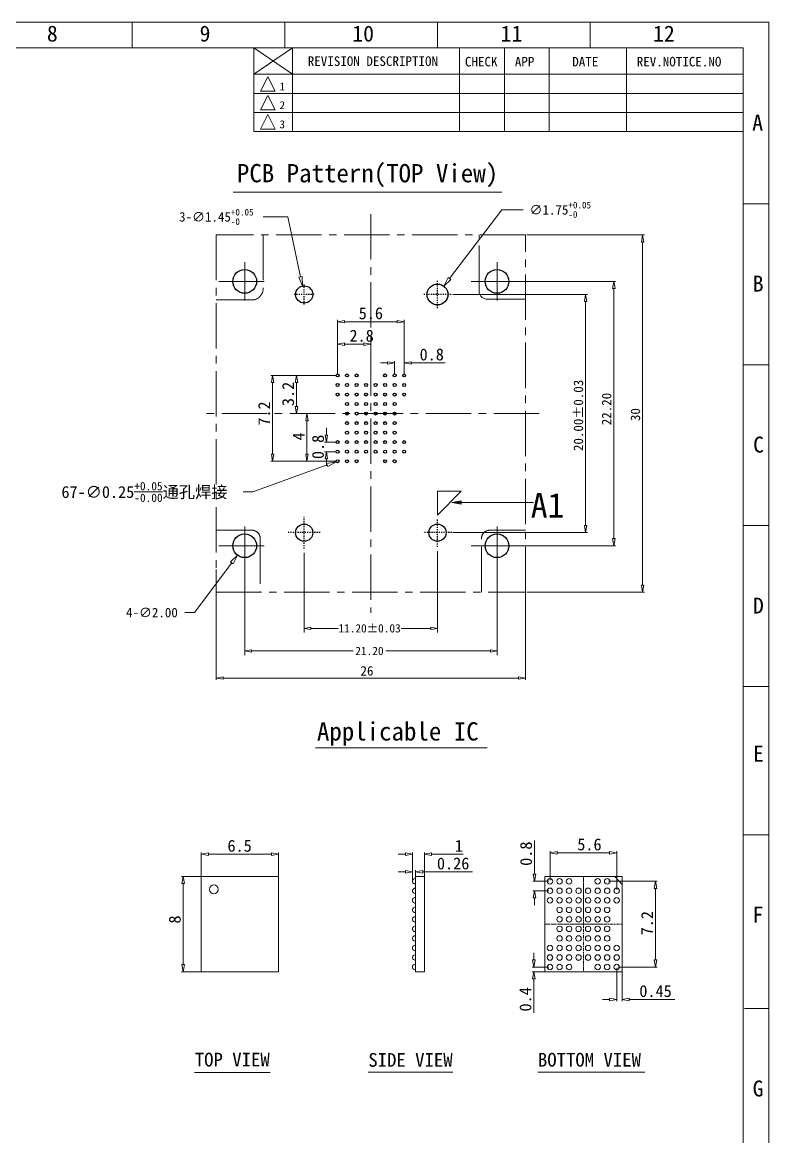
# Model space of a CAD drawing. Header units: millimetres. Extents: x -2108 to -1819, y 1464 to 1622.
# Drawn here: x -2012.1 to -1949.4, y 1528.5 to 1622.1 of the extents above; entities that cross this region are included whole.
import ezdxf

# ---------------------------------------------------------------- set-up
doc = ezdxf.new("R2010")
doc.units = ezdxf.units.MM
doc.linetypes.add('CENTER', pattern=[0.6, 0.375, -0.075, 0.075, -0.075])
doc.linetypes.add('CENTER2', pattern=[28.575, 19.05, -3.175, 3.175, -3.175])
doc.layers.add('BASE-48', color=5, linetype='Continuous')
doc.layers.add('标注', color=7, linetype='Continuous')
doc.layers.add('CENTER', color=1, linetype='CENTER2', lineweight=13)
doc.styles.add('GB', font='', dxfattribs={"height": 4})
doc.styles.add('宋体', font='SimSun.ttf')
doc.styles.get('GB').set_extended_font_data('FangSong_GB2312')
doc.dimstyles.new('STANDARDeq', dxfattribs={"dimtxt": 1, "dimasz": 0.6, "dimexe": 0.15, "dimexo": 0.1, "dimgap": 0.2, "dimtad": 1, "dimdec": 3, "dimdsep": 46, "dimtxsty": 'Standard', "dimblk": 'CLOSEDBLANK', "dimcen": 0, "dimclrd": 190, "dimclre": 190, "dimadec": 0, "dimazin": 0, "dimtp": 0.01, "dimtm": 0.01, "dimtfac": 1, "dimtdec": 3, "dimtofl": 0, "dimtmove": 0, "dimatfit": 3, "dimldrblk": 'CLOSEDBLANK', "dimfxl": 1, "dimtolj": 1, "dimlwd": 5, "dimlwe": 5, "dimarcsym": 0})
doc.dimstyles.new('副本示意', dxfattribs={"dimscale": 0.7, "dimtxt": 0.8, "dimasz": 1, "dimexe": 0.5, "dimexo": 0.5, "dimgap": 0.5, "dimtad": 0, "dimdsep": 46, "dimtxsty": 'Standard', "dimblk": 'CLOSEDBLANK', "dimcen": 0, "dimclrd": 190, "dimclre": 190, "dimclrt": 256, "dimazin": 2, "dimtp": 0.05, "dimtm": 0.05, "dimtfac": 1, "dimtofl": 0, "dimtmove": 0, "dimatfit": 3, "dimldrblk": 'CLOSEDBLANK', "dimfxl": 1, "dimtolj": 1, "dimtzin": 0, "dimlwd": 5, "dimlwe": 5, "dimarcsym": 0})
doc.dimstyles.new('水平', dxfattribs={"dimtxt": 1, "dimasz": 0.8, "dimexe": 0.5, "dimexo": 0.5, "dimgap": 0.5, "dimtad": 0, "dimtoh": 1, "dimrnd": 0.0005, "dimzin": 9, "dimdsep": 46, "dimtxsty": 'Standard', "dimblk": 'CLOSEDBLANK', "dimcen": 0, "dimclrd": 192, "dimclre": 192, "dimclrt": 7, "dimazin": 2, "dimtfac": 1, "dimtofl": 0, "dimtmove": 0, "dimatfit": 3, "dimldrblk": 'CLOSEDBLANK', "dimfxl": 1, "dimtolj": 1, "dimlwd": 5, "dimlwe": 5, "dimarcsym": 0})

# ---------------------------------------------------------------- blocks, each defined once
blk = doc.blocks.new('_ClosedBlank')
at = {"color": 0, "linetype": 'ByBlock', "lineweight": -2}
for p, q in [((-1, 0.17), (0, 0)), ((-1, 0.17), (-1, -0.17)), ((0, 0), (-1, -0.17))]:
    blk.add_line(p, q, dxfattribs=at)
blk = doc.blocks.new('*D35')
at = {"color": 190, "lineweight": 5, "transparency": 16777216}
for p, q in [((-2753.602, 904.778), (-2742.309, 904.778)), ((-2742.459, 885.378), (-2742.459, 904.178)), ((-2753.602, 884.778), (-2742.309, 884.778))]:
    blk.add_line(p, q, dxfattribs=at)
at = {"layer": 'Defpoints', "color": 0, "transparency": 16777216}
for p in [(-2753.702, 904.778), (-2742.459, 904.778), (-2753.702, 884.778)]:
    blk.add_point(p, dxfattribs=at)
at = {"color": 190, "lineweight": 5, "transparency": 16777216, "xscale": 0.6, "yscale": 0.6, "zscale": 0.6}
for p, rotation in [((-2742.459, 904.778), 90), ((-2742.459, 884.778), 270)]:
    blk.add_blockref('_ClosedBlank', p, dxfattribs=dict(at, rotation=rotation))
at = {"color": 0, "transparency": 16777216, "insert": (-2743.059, 894.624), "char_height": 0.8, "attachment_point": 5, "rotation": 90}
blk.add_mtext('\\A1;20.00%%P0.03', dxfattribs=at)
blk = doc.blocks.new('*D34')
at = {"color": 192, "lineweight": 5, "transparency": 16777216}
for p, q in [((-2749.496, 911.892), (-2753.889, 906.112)), ((-2747.711, 911.892), (-2749.496, 911.892))]:
    blk.add_line(p, q, dxfattribs=at)
at = {"layer": 'Defpoints', "color": 0, "transparency": 16777216}
for p in [(-2754.373, 905.475), (-2755.432, 904.081)]:
    blk.add_point(p, dxfattribs=at)
at = {"color": 192, "lineweight": 5, "transparency": 16777216, "xscale": 0.8, "yscale": 0.8, "zscale": 0.8, "rotation": 232.7646796855223}
blk.add_blockref('_ClosedBlank', (-2754.373, 905.475), dxfattribs=at)
at = {"color": 7, "transparency": 16777216, "insert": (-2744.584, 911.892), "char_height": 0.8, "attachment_point": 5}
blk.add_mtext('\\A1;\\A1;∅1.75{\\H0.7x;\\S+0.05^ -0;}', dxfattribs=at)
blk = doc.blocks.new('*D33')
at = {"color": 190, "lineweight": 5, "transparency": 16777216}
for p, q in [((-2766.102, 883.088), (-2766.102, 876.391)), ((-2754.902, 883.228), (-2754.902, 876.391)), ((-2765.542, 876.741), (-2763.257, 876.741)), ((-2755.462, 876.741), (-2757.96, 876.741))]:
    blk.add_line(p, q, dxfattribs=at)
at = {"layer": 'Defpoints', "color": 0, "transparency": 16777216}
for p in [(-2766.102, 883.438), (-2754.902, 883.578), (-2754.902, 876.741)]:
    blk.add_point(p, dxfattribs=at)
at = {"color": 190, "lineweight": 5, "transparency": 16777216, "xscale": 0.56, "yscale": 0.56, "zscale": 0.56, "rotation": 180}
blk.add_blockref('_ClosedBlank', (-2766.102, 876.741), dxfattribs=at)
at = {"color": 190, "lineweight": 5, "transparency": 16777216, "xscale": 0.56, "yscale": 0.56, "zscale": 0.56}
blk.add_blockref('_ClosedBlank', (-2754.902, 876.741), dxfattribs=at)
at = {"transparency": 16777216, "insert": (-2760.609, 876.741), "char_height": 0.7, "attachment_point": 5}
blk.add_mtext('\\A1;11.20%%p0.03', dxfattribs=at)
blk = doc.blocks.new('*D32')
at = {"color": 192, "lineweight": 5, "transparency": 16777216}
for p, q in [((-2769.558, 911.299), (-2767.473, 911.299)), ((-2767.473, 911.299), (-2766.416, 906.27))]:
    blk.add_line(p, q, dxfattribs=at)
at = {"layer": 'Defpoints', "color": 0, "transparency": 16777216}
for p in [(-2766.252, 905.487), (-2765.953, 904.068)]:
    blk.add_point(p, dxfattribs=at)
at = {"color": 192, "lineweight": 5, "transparency": 16777216, "xscale": 0.8, "yscale": 0.8, "zscale": 0.8, "rotation": 281.8716849211381}
blk.add_blockref('_ClosedBlank', (-2766.252, 905.487), dxfattribs=at)
at = {"color": 7, "transparency": 16777216, "insert": (-2773.485, 911.299), "char_height": 0.8, "attachment_point": 5}
blk.add_mtext('\\A1;\\A1;3-∅1.45{\\H0.7x;\\S+0.05^ -0;}', dxfattribs=at)
blk = doc.blocks.new('*D31')
at = {"color": 190, "lineweight": 5, "transparency": 16777216}
for p, q in [((-2749.802, 905.878), (-2739.94, 905.878)), ((-2740.09, 905.278), (-2740.09, 884.278)), ((-2749.802, 883.678), (-2739.94, 883.678))]:
    blk.add_line(p, q, dxfattribs=at)
at = {"layer": 'Defpoints', "color": 0, "transparency": 16777216}
for p in [(-2749.902, 905.878), (-2749.902, 883.678), (-2740.09, 883.678)]:
    blk.add_point(p, dxfattribs=at)
at = {"color": 190, "lineweight": 5, "transparency": 16777216, "xscale": 0.6, "yscale": 0.6, "zscale": 0.6}
for p, rotation in [((-2740.09, 905.878), 90), ((-2740.09, 883.678), 270)]:
    blk.add_blockref('_ClosedBlank', p, dxfattribs=dict(at, rotation=rotation))
at = {"color": 0, "transparency": 16777216, "insert": (-2740.69, 895.159), "char_height": 0.8, "attachment_point": 5, "rotation": 90}
blk.add_mtext('\\A1;22.20', dxfattribs=at)
blk = doc.blocks.new('*D30')
at = {"color": 190, "lineweight": 5, "transparency": 16777216}
for p, q in [((-2771.102, 883.328), (-2771.102, 874.493)), ((-2749.902, 883.328), (-2749.902, 874.493)), ((-2770.542, 874.843), (-2761.984, 874.843)), ((-2750.462, 874.843), (-2759.254, 874.843))]:
    blk.add_line(p, q, dxfattribs=at)
at = {"layer": 'Defpoints', "color": 0, "transparency": 16777216}
for p in [(-2771.102, 883.678), (-2749.902, 883.678), (-2749.902, 874.843)]:
    blk.add_point(p, dxfattribs=at)
at = {"color": 190, "lineweight": 5, "transparency": 16777216, "xscale": 0.56, "yscale": 0.56, "zscale": 0.56, "rotation": 180}
blk.add_blockref('_ClosedBlank', (-2771.102, 874.843), dxfattribs=at)
at = {"color": 190, "lineweight": 5, "transparency": 16777216, "xscale": 0.56, "yscale": 0.56, "zscale": 0.56}
blk.add_blockref('_ClosedBlank', (-2749.902, 874.843), dxfattribs=at)
at = {"transparency": 16777216, "insert": (-2760.619, 874.843), "char_height": 0.7, "attachment_point": 5}
blk.add_mtext('\\A1;21.20', dxfattribs=at)
blk = doc.blocks.new('*D29')
at = {"color": 192, "lineweight": 5, "transparency": 16777216}
for p, q in [((-2775.332, 878.062), (-2772.185, 882.24)), ((-2776.132, 878.062), (-2775.332, 878.062))]:
    blk.add_line(p, q, dxfattribs=at)
at = {"layer": 'Defpoints', "color": 0, "transparency": 16777216}
for p in [(-2770.501, 884.477), (-2771.704, 882.879)]:
    blk.add_point(p, dxfattribs=at)
at = {"color": 192, "lineweight": 5, "transparency": 16777216, "xscale": 0.8, "yscale": 0.8, "zscale": 0.8, "rotation": 53.0149402152136}
blk.add_blockref('_ClosedBlank', (-2771.704, 882.879), dxfattribs=at)
at = {"color": 7, "transparency": 16777216, "insert": (-2778.898, 878.062), "char_height": 0.8, "attachment_point": 5}
blk.add_mtext('\\A1;4-∅2.00', dxfattribs=at)
blk = doc.blocks.new('*D28')
at = {"color": 190, "lineweight": 5, "transparency": 16777216}
for p, q in [((-2773.502, 881.678), (-2773.502, 872.419)), ((-2747.502, 881.678), (-2747.502, 872.419)), ((-2772.902, 872.569), (-2748.102, 872.569))]:
    blk.add_line(p, q, dxfattribs=at)
at = {"layer": 'Defpoints', "color": 0, "transparency": 16777216}
for p in [(-2773.502, 881.778), (-2747.502, 881.778), (-2747.502, 872.569)]:
    blk.add_point(p, dxfattribs=at)
at = {"color": 190, "lineweight": 5, "transparency": 16777216, "xscale": 0.6, "yscale": 0.6, "zscale": 0.6, "rotation": 180}
blk.add_blockref('_ClosedBlank', (-2773.502, 872.569), dxfattribs=at)
at = {"color": 190, "lineweight": 5, "transparency": 16777216, "xscale": 0.6, "yscale": 0.6, "zscale": 0.6}
blk.add_blockref('_ClosedBlank', (-2747.502, 872.569), dxfattribs=at)
at = {"color": 0, "transparency": 16777216, "insert": (-2760.826, 873.169), "char_height": 0.8, "attachment_point": 5}
blk.add_mtext('\\A1;26', dxfattribs=at)
blk = doc.blocks.new('*D27')
at = {"color": 190, "lineweight": 5, "transparency": 16777216}
for p, q in [((-2747.402, 909.778), (-2737.522, 909.778)), ((-2737.672, 880.378), (-2737.672, 909.178)), ((-2747.402, 879.778), (-2737.522, 879.778))]:
    blk.add_line(p, q, dxfattribs=at)
at = {"layer": 'Defpoints', "color": 0, "transparency": 16777216}
for p in [(-2747.502, 909.778), (-2737.672, 909.778), (-2747.502, 879.778)]:
    blk.add_point(p, dxfattribs=at)
at = {"color": 190, "lineweight": 5, "transparency": 16777216, "xscale": 0.6, "yscale": 0.6, "zscale": 0.6}
for p, rotation in [((-2737.672, 909.778), 90), ((-2737.672, 879.778), 270)]:
    blk.add_blockref('_ClosedBlank', p, dxfattribs=dict(at, rotation=rotation))
at = {"color": 0, "transparency": 16777216, "insert": (-2738.272, 894.692), "char_height": 0.8, "attachment_point": 5, "rotation": 90}
blk.add_mtext('\\A1;30', dxfattribs=at)
blk = doc.blocks.new('SFDSAFD')
at = {"layer": 'CENTER', "color": 2, "lineweight": 9, "ltscale": 0.2}
for p, q in [((-120.252, 628.175), (-120.252, 632.88)), ((-116.347, 627.475), (-119.552, 627.475))]:
    blk.add_line(p, q, dxfattribs=at)
blk.add_lwpolyline([(-116.347, 602.88), (-116.347, 632.88), (-142.347, 632.88), (-142.347, 602.88)], close=True, dxfattribs=at)
for points in [[(-138.392, 632.88), (-138.392, 628.375, -0.414214), (-139.342, 627.425), (-142.347, 627.425)], [(-142.347, 608.085), (-139.342, 608.085, -0.414214), (-138.642, 607.385), (-138.642, 602.88)], [(-120.052, 602.88), (-120.052, 607.385, -0.414214), (-119.352, 608.085), (-116.347, 608.085)]]:
    blk.add_lwpolyline(points, format="xyb", dxfattribs=at)
blk.add_arc((-119.552, 628.175), 0.7, 180, 270, dxfattribs=at)
blk = doc.blocks.new('*D46')
at = {"color": 190, "lineweight": 5}
for p, q in [((-1997.068, 1549.415), (-1997.068, 1552.418)), ((-1996.468, 1552.268), (-1991.168, 1552.268)), ((-1990.568, 1548.849), (-1990.568, 1552.418))]:
    blk.add_line(p, q, dxfattribs=at)
at = {"layer": 'Defpoints', "color": 0}
for p in [(-1990.568, 1552.268), (-1997.068, 1549.315), (-1990.568, 1548.749)]:
    blk.add_point(p, dxfattribs=at)
at = {"color": 190, "lineweight": 5, "xscale": 0.6, "yscale": 0.6, "zscale": 0.6, "rotation": 180}
blk.add_blockref('_ClosedBlank', (-1997.068, 1552.268), dxfattribs=at)
at = {"color": 190, "lineweight": 5, "xscale": 0.6, "yscale": 0.6, "zscale": 0.6}
blk.add_blockref('_ClosedBlank', (-1990.568, 1552.268), dxfattribs=at)
at = {"color": 0, "lineweight": 0, "insert": (-1993.845, 1552.968), "char_height": 1, "attachment_point": 5}
blk.add_mtext('\\A1;6.5', dxfattribs=at)
blk = doc.blocks.new('*D47')
at = {"color": 190, "lineweight": 5}
for p, q in [((-1962.164, 1542.692), (-1962.164, 1539.915)), ((-1961.714, 1542.692), (-1961.714, 1539.915)), ((-1962.764, 1540.065), (-1963.364, 1540.065)), ((-1961.114, 1540.065), (-1957.28, 1540.065))]:
    blk.add_line(p, q, dxfattribs=at)
at = {"layer": 'Defpoints', "color": 0}
for p in [(-1962.164, 1542.792), (-1961.714, 1542.792), (-1961.714, 1540.065)]:
    blk.add_point(p, dxfattribs=at)
at = {"color": 190, "lineweight": 5, "xscale": 0.6, "yscale": 0.6, "zscale": 0.6}
blk.add_blockref('_ClosedBlank', (-1962.164, 1540.065), dxfattribs=at)
at = {"color": 190, "lineweight": 5, "xscale": 0.6, "yscale": 0.6, "zscale": 0.6, "rotation": 180}
blk.add_blockref('_ClosedBlank', (-1961.714, 1540.065), dxfattribs=at)
at = {"color": 0, "lineweight": 0, "insert": (-1958.897, 1540.765), "char_height": 1, "attachment_point": 5}
blk.add_mtext('\\A1;0.45', dxfattribs=at)
blk = doc.blocks.new('*D48')
at = {"color": 190, "lineweight": 5}
for p, q in [((-1969.126, 1543.392), (-1969.126, 1543.992)), ((-1967.864, 1542.792), (-1969.276, 1542.792)), ((-1967.979, 1542.392), (-1969.276, 1542.392)), ((-1969.126, 1541.792), (-1969.126, 1538.958))]:
    blk.add_line(p, q, dxfattribs=at)
at = {"layer": 'Defpoints', "color": 0}
for p in [(-1969.126, 1542.392), (-1967.879, 1542.392), (-1967.764, 1542.792)]:
    blk.add_point(p, dxfattribs=at)
at = {"color": 190, "lineweight": 5, "xscale": 0.6, "yscale": 0.6, "zscale": 0.6}
for p, rotation in [((-1969.126, 1542.792), 270), ((-1969.126, 1542.392), 90)]:
    blk.add_blockref('_ClosedBlank', p, dxfattribs=dict(at, rotation=rotation))
at = {"color": 0, "lineweight": 0, "insert": (-1969.826, 1540.075), "char_height": 1, "attachment_point": 5, "rotation": 90}
blk.add_mtext('\\A1;0.4', dxfattribs=at)
blk = doc.blocks.new('*D49')
at = {"color": 190, "lineweight": 5}
for p, q in [((-1969.072, 1550.592), (-1969.072, 1553.425)), ((-1967.864, 1549.992), (-1969.222, 1549.992)), ((-1967.864, 1549.192), (-1969.222, 1549.192)), ((-1969.072, 1548.592), (-1969.072, 1547.992))]:
    blk.add_line(p, q, dxfattribs=at)
at = {"layer": 'Defpoints', "color": 0}
for p in [(-1969.072, 1549.992), (-1967.764, 1549.992), (-1967.764, 1549.192)]:
    blk.add_point(p, dxfattribs=at)
at = {"color": 190, "lineweight": 5, "xscale": 0.6, "yscale": 0.6, "zscale": 0.6}
for p, rotation in [((-1969.072, 1549.992), 270), ((-1969.072, 1549.192), 90)]:
    blk.add_blockref('_ClosedBlank', p, dxfattribs=dict(at, rotation=rotation))
at = {"color": 0, "lineweight": 0, "insert": (-1969.772, 1552.308), "char_height": 1, "attachment_point": 5, "rotation": 90}
blk.add_mtext('\\A1;0.8', dxfattribs=at)
blk = doc.blocks.new('SHH')
at = {"color": 2}
for centre in [(-1985.619, 1592.468), (-1984.819, 1592.468), (-1984.019, 1592.468), (-1981.619, 1592.468), (-1980.819, 1592.468), (-1980.019, 1592.468), (-1985.619, 1591.668), (-1985.619, 1590.868), (-1984.819, 1591.668), (-1984.819, 1590.868), (-1984.019, 1591.668), (-1984.019, 1590.868), (-1983.219, 1591.668), (-1983.219, 1590.868), (-1982.419, 1591.668), (-1982.419, 1590.868), (-1981.619, 1591.668), (-1981.619, 1590.868), (-1980.819, 1591.668), (-1980.819, 1590.868), (-1980.019, 1591.668), (-1980.019, 1590.868), (-1984.819, 1590.068), (-1984.019, 1590.068), (-1983.219, 1590.068), (-1982.419, 1590.068), (-1981.619, 1590.068), (-1980.819, 1590.068), (-1984.819, 1589.268), (-1984.019, 1589.268), (-1983.219, 1589.268), (-1982.419, 1589.268), (-1981.619, 1589.268), (-1980.819, 1589.268), (-1984.819, 1588.468), (-1984.019, 1588.468), (-1983.219, 1588.468), (-1982.419, 1588.468), (-1981.619, 1588.468), (-1980.819, 1588.468), (-1984.819, 1587.668), (-1984.019, 1587.668), (-1983.219, 1587.668), (-1982.419, 1587.668), (-1981.619, 1587.668), (-1980.819, 1587.668), (-1985.619, 1586.868), (-1984.819, 1586.868), (-1984.019, 1586.868), (-1983.219, 1586.868), (-1982.419, 1586.868), (-1981.619, 1586.868), (-1980.819, 1586.868), (-1980.019, 1586.868), (-1985.619, 1586.068), (-1985.619, 1585.268), (-1984.819, 1586.068), (-1984.819, 1585.268), (-1984.019, 1586.068), (-1984.019, 1585.268), (-1983.219, 1586.068), (-1982.419, 1586.068), (-1981.619, 1586.068), (-1981.619, 1585.268), (-1980.819, 1586.068), (-1980.819, 1585.268), (-1980.019, 1586.068)]:
    blk.add_circle(centre, 0.125, dxfattribs=at)
blk = doc.blocks.new('*D53')
at = {"color": 192, "lineweight": 5}
for p, q in [((-1992.735, 1582.684), (-1986.488, 1584.952)), ((-1993.535, 1582.684), (-1992.735, 1582.684))]:
    blk.add_line(p, q, dxfattribs=at)
at = {"layer": 'Defpoints', "color": 0}
for p in [(-1985.736, 1585.225), (-1985.501, 1585.31)]:
    blk.add_point(p, dxfattribs=at)
at = {"color": 192, "lineweight": 5, "xscale": 0.8, "yscale": 0.8, "zscale": 0.8, "rotation": 19.95356343495319}
blk.add_blockref('_ClosedBlank', (-1985.736, 1585.225), dxfattribs=at)
at = {"color": 7, "lineweight": 0, "insert": (-2001.836, 1582.684), "char_height": 1, "attachment_point": 5}
blk.add_mtext('\\A1;67-∅0.25{\\H0.7x;\\S+0.05/-0.00;\\fSimSun|b0|i0|c134|p54;\\H1.429x;\\C0;通孔焊接}', dxfattribs=at)
blk = doc.blocks.new('*D54')
at = {"color": 190, "lineweight": 5}
for p, q in [((-1985.619, 1592.568), (-1985.619, 1597.135)), ((-1985.019, 1596.985), (-1980.619, 1596.985)), ((-1980.019, 1592.568), (-1980.019, 1597.135))]:
    blk.add_line(p, q, dxfattribs=at)
at = {"layer": 'Defpoints', "color": 0}
for p in [(-1980.019, 1596.985), (-1985.619, 1592.468), (-1980.019, 1592.468)]:
    blk.add_point(p, dxfattribs=at)
at = {"color": 190, "lineweight": 5, "xscale": 0.6, "yscale": 0.6, "zscale": 0.6, "rotation": 180}
blk.add_blockref('_ClosedBlank', (-1985.619, 1596.985), dxfattribs=at)
at = {"color": 190, "lineweight": 5, "xscale": 0.6, "yscale": 0.6, "zscale": 0.6}
blk.add_blockref('_ClosedBlank', (-1980.019, 1596.985), dxfattribs=at)
at = {"color": 0, "lineweight": 0, "insert": (-1982.819, 1597.685), "char_height": 1, "attachment_point": 5}
blk.add_mtext('\\A1;5.6', dxfattribs=at)
blk = doc.blocks.new('*D55')
at = {"color": 190, "lineweight": 5}
for p, q in [((-1985.619, 1592.568), (-1985.619, 1595.247)), ((-1985.019, 1595.097), (-1983.419, 1595.097)), ((-1982.819, 1593.26), (-1982.819, 1595.247))]:
    blk.add_line(p, q, dxfattribs=at)
at = {"layer": 'Defpoints', "color": 0}
for p in [(-1982.819, 1595.097), (-1982.819, 1593.16), (-1985.619, 1592.468)]:
    blk.add_point(p, dxfattribs=at)
at = {"color": 190, "lineweight": 5, "xscale": 0.6, "yscale": 0.6, "zscale": 0.6, "rotation": 180}
blk.add_blockref('_ClosedBlank', (-1985.619, 1595.097), dxfattribs=at)
at = {"color": 190, "lineweight": 5, "xscale": 0.6, "yscale": 0.6, "zscale": 0.6}
blk.add_blockref('_ClosedBlank', (-1982.819, 1595.097), dxfattribs=at)
at = {"color": 0, "lineweight": 0, "insert": (-1983.594, 1595.797), "char_height": 1, "attachment_point": 5}
blk.add_mtext('\\A1;2.8', dxfattribs=at)
blk = doc.blocks.new('*D56')
at = {"color": 190, "lineweight": 5}
for p, q in [((-1985.719, 1592.468), (-1991.225, 1592.468)), ((-1991.075, 1591.868), (-1991.075, 1585.868)), ((-1985.719, 1585.268), (-1991.225, 1585.268))]:
    blk.add_line(p, q, dxfattribs=at)
at = {"layer": 'Defpoints', "color": 0}
for p in [(-1985.619, 1592.468), (-1991.075, 1585.268), (-1985.619, 1585.268)]:
    blk.add_point(p, dxfattribs=at)
at = {"color": 190, "lineweight": 5, "xscale": 0.6, "yscale": 0.6, "zscale": 0.6}
for p, rotation in [((-1991.075, 1592.468), 90), ((-1991.075, 1585.268), 270)]:
    blk.add_blockref('_ClosedBlank', p, dxfattribs=dict(at, rotation=rotation))
at = {"color": 0, "lineweight": 0, "insert": (-1991.775, 1589.268), "char_height": 1, "attachment_point": 5, "rotation": 90}
blk.add_mtext('\\A1;7.2', dxfattribs=at)
blk = doc.blocks.new('*D57')
at = {"color": 190, "lineweight": 5}
for p, q in [((-1985.719, 1592.468), (-1989.216, 1592.468)), ((-1989.066, 1591.868), (-1989.066, 1589.868)), ((-1987.778, 1589.268), (-1989.216, 1589.268))]:
    blk.add_line(p, q, dxfattribs=at)
at = {"layer": 'Defpoints', "color": 0}
for p in [(-1985.619, 1592.468), (-1989.066, 1589.268), (-1987.678, 1589.268)]:
    blk.add_point(p, dxfattribs=at)
at = {"color": 190, "lineweight": 5, "xscale": 0.6, "yscale": 0.6, "zscale": 0.6}
for p, rotation in [((-1989.066, 1592.468), 90), ((-1989.066, 1589.268), 270)]:
    blk.add_blockref('_ClosedBlank', p, dxfattribs=dict(at, rotation=rotation))
at = {"color": 0, "lineweight": 0, "insert": (-1989.766, 1590.914), "char_height": 1, "attachment_point": 5, "rotation": 90}
blk.add_mtext('\\A1;3.2', dxfattribs=at)
blk = doc.blocks.new('*D58')
at = {"color": 190, "lineweight": 5}
for p, q in [((-1987.623, 1589.268), (-1988.335, 1589.268)), ((-1988.185, 1585.868), (-1988.185, 1588.668)), ((-1985.719, 1585.268), (-1988.335, 1585.268))]:
    blk.add_line(p, q, dxfattribs=at)
at = {"layer": 'Defpoints', "color": 0}
for p in [(-1988.185, 1589.268), (-1987.523, 1589.268), (-1985.619, 1585.268)]:
    blk.add_point(p, dxfattribs=at)
at = {"color": 190, "lineweight": 5, "xscale": 0.6, "yscale": 0.6, "zscale": 0.6}
for p, rotation in [((-1988.185, 1589.268), 90), ((-1988.185, 1585.268), 270)]:
    blk.add_blockref('_ClosedBlank', p, dxfattribs=dict(at, rotation=rotation))
at = {"color": 0, "lineweight": 0, "insert": (-1988.885, 1587.356), "char_height": 1, "attachment_point": 5, "rotation": 90}
blk.add_mtext('\\A1;4', dxfattribs=at)
blk = doc.blocks.new('*D59')
at = {"color": 190, "lineweight": 5}
for p, q in [((-1981.419, 1593.524), (-1982.019, 1593.524)), ((-1980.819, 1592.568), (-1980.819, 1593.674)), ((-1980.019, 1592.568), (-1980.019, 1593.674)), ((-1979.419, 1593.524), (-1976.586, 1593.524))]:
    blk.add_line(p, q, dxfattribs=at)
at = {"layer": 'Defpoints', "color": 0}
for p in [(-1980.019, 1593.524), (-1980.819, 1592.468), (-1980.019, 1592.468)]:
    blk.add_point(p, dxfattribs=at)
at = {"color": 190, "lineweight": 5, "xscale": 0.6, "yscale": 0.6, "zscale": 0.6}
blk.add_blockref('_ClosedBlank', (-1980.819, 1593.524), dxfattribs=at)
at = {"color": 190, "lineweight": 5, "xscale": 0.6, "yscale": 0.6, "zscale": 0.6, "rotation": 180}
blk.add_blockref('_ClosedBlank', (-1980.019, 1593.524), dxfattribs=at)
at = {"color": 0, "lineweight": 0, "insert": (-1977.702, 1594.224), "char_height": 1, "attachment_point": 5}
blk.add_mtext('\\A1;0.8', dxfattribs=at)
blk = doc.blocks.new('*D60')
at = {"color": 190, "lineweight": 5}
for p, q in [((-1986.555, 1587.468), (-1986.555, 1588.068)), ((-1985.719, 1586.868), (-1986.705, 1586.868)), ((-1985.719, 1586.068), (-1986.705, 1586.068)), ((-1986.555, 1585.468), (-1986.555, 1584.868))]:
    blk.add_line(p, q, dxfattribs=at)
at = {"layer": 'Defpoints', "color": 0}
for p in [(-1986.555, 1586.868), (-1985.619, 1586.868), (-1985.619, 1586.068)]:
    blk.add_point(p, dxfattribs=at)
at = {"color": 190, "lineweight": 5, "xscale": 0.6, "yscale": 0.6, "zscale": 0.6}
for p, rotation in [((-1986.555, 1586.868), 270), ((-1986.555, 1586.068), 90)]:
    blk.add_blockref('_ClosedBlank', p, dxfattribs=dict(at, rotation=rotation))
at = {"color": 0, "lineweight": 0, "insert": (-1987.255, 1586.468), "char_height": 1, "attachment_point": 5, "rotation": 90}
blk.add_mtext('\\A1;0.8', dxfattribs=at)
blk = doc.blocks.new('*D61')
at = {"color": 190, "lineweight": 5}
for p, q in [((-1994.61, 1550.392), (-1998.736, 1550.392)), ((-1998.586, 1549.792), (-1998.586, 1542.992)), ((-1994.61, 1542.392), (-1998.736, 1542.392))]:
    blk.add_line(p, q, dxfattribs=at)
at = {"layer": 'Defpoints', "color": 0}
for p in [(-1994.51, 1550.392), (-1998.586, 1542.392), (-1994.51, 1542.392)]:
    blk.add_point(p, dxfattribs=at)
at = {"color": 190, "lineweight": 5, "xscale": 0.6, "yscale": 0.6, "zscale": 0.6}
for p, rotation in [((-1998.586, 1550.392), 90), ((-1998.586, 1542.392), 270)]:
    blk.add_blockref('_ClosedBlank', p, dxfattribs=dict(at, rotation=rotation))
at = {"color": 0, "lineweight": 0, "insert": (-1999.286, 1546.779), "char_height": 1, "attachment_point": 5, "rotation": 90}
blk.add_mtext('\\A1;8', dxfattribs=at)
blk = doc.blocks.new('*D62')
at = {"color": 190, "lineweight": 5}
for p, q in [((-1979.915, 1552.269), (-1980.515, 1552.269)), ((-1979.315, 1550.092), (-1979.315, 1552.419)), ((-1978.314, 1550.092), (-1978.314, 1552.419)), ((-1977.714, 1552.269), (-1975.048, 1552.269))]:
    blk.add_line(p, q, dxfattribs=at)
at = {"layer": 'Defpoints', "color": 0}
for p in [(-1979.315, 1552.269), (-1979.315, 1549.992), (-1978.314, 1549.992)]:
    blk.add_point(p, dxfattribs=at)
at = {"color": 190, "lineweight": 5, "xscale": 0.6, "yscale": 0.6, "zscale": 0.6}
blk.add_blockref('_ClosedBlank', (-1979.315, 1552.269), dxfattribs=at)
at = {"color": 190, "lineweight": 5, "xscale": 0.6, "yscale": 0.6, "zscale": 0.6, "rotation": 180}
blk.add_blockref('_ClosedBlank', (-1978.314, 1552.269), dxfattribs=at)
at = {"color": 0, "lineweight": 0, "insert": (-1975.414, 1552.969), "char_height": 1, "attachment_point": 5}
blk.add_mtext('\\A1;1', dxfattribs=at)
blk = doc.blocks.new('*D63')
at = {"color": 190, "lineweight": 5}
for p, q in [((-1979.915, 1550.784), (-1980.515, 1550.784)), ((-1979.315, 1550.092), (-1979.315, 1550.934)), ((-1979.054, 1550.196), (-1979.054, 1550.934)), ((-1978.454, 1550.784), (-1974.288, 1550.784))]:
    blk.add_line(p, q, dxfattribs=at)
at = {"layer": 'Defpoints', "color": 0}
for p in [(-1979.054, 1550.784), (-1979.315, 1549.992), (-1979.054, 1550.096)]:
    blk.add_point(p, dxfattribs=at)
at = {"color": 190, "lineweight": 5, "xscale": 0.6, "yscale": 0.6, "zscale": 0.6}
blk.add_blockref('_ClosedBlank', (-1979.315, 1550.784), dxfattribs=at)
at = {"color": 190, "lineweight": 5, "xscale": 0.6, "yscale": 0.6, "zscale": 0.6, "rotation": 180}
blk.add_blockref('_ClosedBlank', (-1979.054, 1550.784), dxfattribs=at)
at = {"color": 0, "lineweight": 0, "insert": (-1975.904, 1551.484), "char_height": 1, "attachment_point": 5}
blk.add_mtext('\\A1;0.26', dxfattribs=at)
blk = doc.blocks.new('*D64')
at = {"color": 190, "lineweight": 5}
for p, q in [((-1967.764, 1550.092), (-1967.764, 1552.534)), ((-1967.164, 1552.384), (-1962.764, 1552.384)), ((-1962.164, 1549.292), (-1962.164, 1552.534))]:
    blk.add_line(p, q, dxfattribs=at)
at = {"layer": 'Defpoints', "color": 0}
for p in [(-1962.164, 1552.384), (-1967.764, 1549.992), (-1962.164, 1549.192)]:
    blk.add_point(p, dxfattribs=at)
at = {"color": 190, "lineweight": 5, "xscale": 0.6, "yscale": 0.6, "zscale": 0.6, "rotation": 180}
blk.add_blockref('_ClosedBlank', (-1967.764, 1552.384), dxfattribs=at)
at = {"color": 190, "lineweight": 5, "xscale": 0.6, "yscale": 0.6, "zscale": 0.6}
blk.add_blockref('_ClosedBlank', (-1962.164, 1552.384), dxfattribs=at)
at = {"color": 0, "lineweight": 0, "insert": (-1964.453, 1553.084), "char_height": 1, "attachment_point": 5}
blk.add_mtext('\\A1;5.6', dxfattribs=at)
blk = doc.blocks.new('*D65')
at = {"color": 190, "lineweight": 5}
for p, q in [((-1962.864, 1549.992), (-1958.749, 1549.992)), ((-1958.899, 1549.392), (-1958.899, 1543.392)), ((-1962.064, 1542.792), (-1958.749, 1542.792))]:
    blk.add_line(p, q, dxfattribs=at)
at = {"layer": 'Defpoints', "color": 0}
for p in [(-1962.964, 1549.992), (-1962.164, 1542.792), (-1958.899, 1542.792)]:
    blk.add_point(p, dxfattribs=at)
at = {"color": 190, "lineweight": 5, "xscale": 0.6, "yscale": 0.6, "zscale": 0.6}
for p, rotation in [((-1958.899, 1549.992), 90), ((-1958.899, 1542.792), 270)]:
    blk.add_blockref('_ClosedBlank', p, dxfattribs=dict(at, rotation=rotation))
at = {"color": 0, "lineweight": 0, "insert": (-1959.599, 1546.471), "char_height": 1, "attachment_point": 5, "rotation": 90}
blk.add_mtext('\\A1;7.2', dxfattribs=at)
blk = doc.blocks.new('HGAFDSF4346+46456')
at = {"color": 1, "linetype": 'CENTER2', "lineweight": 5, "ltscale": 0.2}
blk.add_line((-2746.3632, 894.7779), (-2774.6417, 894.7779), dxfattribs=at)
at = {"color": 7, "linetype": 'Continuous'}
for centre in [(-2771.1025, 905.8779), (-2749.9025, 905.8779), (-2771.1025, 883.6779), (-2749.9025, 883.6779)]:
    blk.add_circle(centre, 1, dxfattribs=at)
at = {"color": 4, "linetype": 'Continuous'}
for centre, radius in [((-2766.1025, 904.7779), 0.725), ((-2754.9025, 904.7779), 0.875), ((-2766.1025, 884.7779), 0.725), ((-2754.9025, 884.7779), 0.725)]:
    blk.add_circle(centre, radius, dxfattribs=at)
at = {"layer": 'BASE-48', "color": 1, "linetype": 'CENTER', "ltscale": 0.1}
for p, q in [((-2754.9025, 903.6379), (-2754.9025, 905.9179)), ((-2753.7625, 904.7779), (-2756.0425, 904.7779))]:
    blk.add_line(p, q, dxfattribs=at)
at = {"layer": 'BASE-48', "color": 1, "linetype": 'CENTER', "ltscale": 0.08}
for p, q in [((-2766.1025, 903.9379), (-2766.1025, 905.6179)), ((-2765.2625, 904.7779), (-2766.9425, 904.7779)), ((-2766.1025, 883.4379), (-2766.1025, 886.1179)), ((-2754.9025, 883.5779), (-2754.9025, 885.9779)), ((-2764.7625, 884.7779), (-2767.4425, 884.7779)), ((-2753.7025, 884.7779), (-2756.1025, 884.7779))]:
    blk.add_line(p, q, dxfattribs=at)
at = {"layer": 'CENTER', "color": 1, "lineweight": 9, "ltscale": 0.2}
blk.add_line((-2760.5025, 911.5177), (-2760.5025, 878.0381), dxfattribs=at)
at = {"layer": 'CENTER', "lineweight": 9, "ltscale": 0.2}
for p, q in [((-2771.1025, 904.2683), (-2771.1025, 907.4875)), ((-2749.9025, 904.2683), (-2749.9025, 907.4875)), ((-2773.2676, 905.8779), (-2768.9374, 905.8779)), ((-2752.0676, 905.8779), (-2747.7374, 905.8779)), ((-2771.1025, 882.0684), (-2771.1025, 885.2875)), ((-2749.9025, 882.0683), (-2749.9025, 885.2875)), ((-2773.2676, 883.6779), (-2768.9374, 883.6779)), ((-2752.0676, 883.6779), (-2747.7374, 883.6779))]:
    blk.add_line(p, q, dxfattribs=at)
blk.add_blockref('SFDSAFD', (-2631.1554, 276.8975))
at = {"ltscale": 3}
for p1, p2, text, picture, middle in [((-2765.9533, 904.0684), (-2766.2516, 905.4874), '\\A1;3-<>{\\H0.7x;\\S+0.05^ -0;}', '*D32', (-2773.485, 911.2993)), ((-2755.4319, 904.0813), (-2754.373, 905.4746), '\\A1;<>{\\H0.7x;\\S+0.05^ -0;}', '*D34', (-2744.5841, 911.8919)), ((-2770.5009, 884.4767), (-2771.7041, 882.8791), '4-<>.00', '*D29', (-2778.8984, 878.0625))]:
    dim = blk.add_diameter_dim_2p(p1=p1, p2=p2, text=text, dimstyle='水平', dxfattribs=at)
    dim.commit()
    dim.dimension.update_dxf_attribs({"geometry": picture, "text_midpoint": middle, "dimtype": 131})
dim = blk.add_linear_dim(base=(-2737.6723, 909.7779), p1=(-2747.5025, 879.7779), p2=(-2747.5025, 909.7779), angle=90, dimstyle='STANDARDeq', dxfattribs=at)
dim.commit()
dim.dimension.update_dxf_attribs({"geometry": '*D27', "text_midpoint": (-2737.6723, 894.6922), "dimtype": 128})
for base, p1, p2, text, picture, middle in [((-2740.09, 883.6779), (-2749.9025, 905.8779), (-2749.9025, 883.6779), '<>0', '*D31', (-2740.09, 895.1587)), ((-2742.4593, 904.7779), (-2753.7025, 884.7779), (-2753.7025, 904.7779), '<>.00%%P0.03', '*D35', (-2742.4593, 894.6241))]:
    dim = blk.add_linear_dim(base=base, p1=p1, p2=p2, angle=90, text=text, dimstyle='STANDARDeq', dxfattribs=at)
    dim.commit()
    dim.dimension.update_dxf_attribs({"geometry": picture, "text_midpoint": middle, "dimtype": 128})
for base, p1, p2, text, picture, middle in [((-2749.9025, 874.8429), (-2771.1025, 883.6779), (-2749.9025, 883.6779), '<>0', '*D30', (-2760.6186, 874.8429)), ((-2754.9025, 876.7415), (-2766.1025, 883.4379), (-2754.9025, 883.5779), '<>0%%p0.03', '*D33', (-2760.6087, 876.7415))]:
    dim = blk.add_linear_dim(base=base, p1=p1, p2=p2, text=text, dimstyle='副本示意', override={"dimtxt": 1, "dimasz": 0.8, "dimgap": 0.1999})
    dim.commit()
    dim.dimension.update_dxf_attribs({"geometry": picture, "text_midpoint": middle, "dimtype": 128})
dim = blk.add_linear_dim(base=(-2747.5025, 872.5689), p1=(-2773.5025, 881.7779), p2=(-2747.5025, 881.7779), dimstyle='STANDARDeq', dxfattribs=at)
dim.commit()
dim.dimension.update_dxf_attribs({"geometry": '*D28', "text_midpoint": (-2760.8256, 872.5689), "dimtype": 128})

msp = doc.modelspace()

# ---------------------------------------------------------------- linework, layer by layer
at = {"lineweight": 0, "ltscale": 10}
for p, q in [((-2002.8805, 1619.9806), (-2002.8805, 1622.1263)), ((-1990.0514, 1619.9806), (-1990.0514, 1622.1263)), ((-1977.2222, 1619.9806), (-1977.2222, 1622.1263)), ((-1964.393, 1619.9806), (-1964.393, 1622.1263)), ((-1992.6604, 1612.9416), (-1992.6604, 1619.9806)), ((-1989.4123, 1612.9416), (-1989.4123, 1619.9806)), ((-1975.3558, 1612.9416), (-1975.3558, 1619.9806)), ((-1971.6009, 1612.9416), (-1971.6009, 1619.9806)), ((-1967.846, 1612.9416), (-1967.846, 1619.9806)), ((-1961.3298, 1612.9416), (-1961.3298, 1619.9806)), ((-1951.5348, 1619.9806), (-1951.5348, 1612.9416)), ((-1992.6604, 1617.7693), (-1951.5348, 1617.7693)), ((-1992.6604, 1616.1601), (-1951.5348, 1616.1601)), ((-1992.6604, 1614.5508), (-1951.5348, 1614.5508)), ((-1951.5348, 1612.9416), (-1992.6604, 1612.9416)), ((-1992.6604, 1612.9416), (-1951.5348, 1612.9416)), ((-1951.5348, 1606.8922), (-1949.3892, 1606.8922)), ((-1951.5348, 1593.3746), (-1949.3892, 1593.3746)), ((-1951.5348, 1579.857), (-1949.3892, 1579.857)), ((-1951.5348, 1566.3395), (-1949.3892, 1566.3395)), ((-1951.5348, 1553.8995), (-1949.3892, 1553.8995)), ((-1951.5348, 1546.1807), (-1951.5348, 1528.8387)), ((-1951.4316, 1539.3043), (-1949.3892, 1539.3043))]:
    msp.add_line(p, q, dxfattribs=at)
at = {"color": 7, "lineweight": 0, "ltscale": 5}
for p, q in [((-1992.6604, 1619.9806), (-1989.4123, 1617.7693)), ((-1989.4123, 1619.9806), (-1992.6604, 1617.7693))]:
    msp.add_line(p, q, dxfattribs=at)
at = {"color": 2, "lineweight": 0, "ltscale": 10}
for p, q in [((-1992.0759, 1616.3499), (-1991.4725, 1617.5569)), ((-1991.4725, 1617.5569), (-1990.869, 1616.3499)), ((-1992.0759, 1614.772), (-1991.4725, 1615.979)), ((-1991.4725, 1615.979), (-1990.869, 1614.772)), ((-1992.0759, 1613.1646), (-1991.4725, 1614.3716)), ((-1991.4725, 1614.3716), (-1990.869, 1613.1646))]:
    msp.add_line(p, q, dxfattribs=at)
at = {"lineweight": 0}
for p, q in [((-1979.0543, 1542.3918), (-1979.0543, 1550.3918)), ((-1961.7138, 1549.734), (-1962.3089, 1550.3918)), ((-1997.6396, 1533.934), (-1991.2804, 1533.934)), ((-1983.045, 1533.9531), (-1975.9376, 1533.9531)), ((-1968.7967, 1533.9757), (-1959.8007, 1533.9757))]:
    msp.add_line(p, q, dxfattribs=at)
at = {"color": 1, "linetype": 'CENTER', "lineweight": 0, "ltscale": 0.6604}
for p, q in [((-1964.9638, 1550.3918), (-1964.9638, 1542.3918)), ((-1968.2138, 1546.3918), (-1961.7138, 1546.3918))]:
    msp.add_line(p, q, dxfattribs=at)
at = {"color": 1, "linetype": 'CENTER', "lineweight": 0, "ltscale": 0.615696}
for p, q in [((-1964.9638, 1550.2218), (-1964.9638, 1542.5618)), ((-1967.9938, 1546.3918), (-1961.9338, 1546.3918))]:
    msp.add_line(p, q, dxfattribs=at)
at = {"color": 2, "lineweight": 0, "ltscale": 10}
msp.add_lwpolyline([(-2107.6306, 1622.1263), (-1949.3892, 1622.1263), (-1949.3892, 1510.5527), (-2107.6306, 1510.5527)], close=True, dxfattribs=at)
at = {"lineweight": 0, "ltscale": 10}
for points in [[(-2105.4849, 1619.9806), (-1951.5348, 1619.9806), (-1951.5348, 1512.6983), (-2105.4849, 1512.6983)], [(-1975.2297, 1582.7383), (-1977.2297, 1580.7383), (-1977.2297, 1582.7383), (-1975.2297, 1582.7383)]]:
    msp.add_lwpolyline(points, close=True, dxfattribs=at)
at = {"color": 2, "lineweight": 0, "ltscale": 10}
for points in [[(-1990.869, 1616.3499), (-1992.0759, 1616.3499)], [(-1990.869, 1614.772), (-1992.0759, 1614.772)], [(-1990.869, 1613.1646), (-1992.0759, 1613.1646)]]:
    msp.add_lwpolyline(points, dxfattribs=at)
at = {"lineweight": 0}
for points in [[(-1997.0676, 1550.3918), (-1997.0676, 1542.3918), (-1990.5676, 1542.3918), (-1990.5676, 1550.3918)], [(-1961.7138, 1550.3918), (-1961.7138, 1542.3918), (-1968.2138, 1542.3918), (-1968.2138, 1550.3918)]]:
    msp.add_lwpolyline(points, close=True, dxfattribs=at)
msp.add_lwpolyline([(-1979.0543, 1542.3918), (-1978.3143, 1542.3918), (-1978.3143, 1550.3918), (-1979.0543, 1550.3918)], dxfattribs=at)
for centre, radius in [((-1967.7638, 1549.9918), 0.23), ((-1966.9638, 1549.9918), 0.23), ((-1966.1638, 1549.9918), 0.23), ((-1963.7638, 1549.9918), 0.23), ((-1962.9638, 1549.9918), 0.23), ((-1996.0086, 1549.3147), 0.3688), ((-1967.7638, 1549.1918), 0.23), ((-1966.9638, 1549.1918), 0.23), ((-1966.1638, 1549.1918), 0.23), ((-1965.3638, 1549.1918), 0.23), ((-1964.5638, 1549.1918), 0.23), ((-1963.7638, 1549.1918), 0.23), ((-1962.9638, 1549.1918), 0.23), ((-1962.1638, 1549.1918), 0.23), ((-1967.7638, 1548.3918), 0.23), ((-1966.9638, 1548.3918), 0.23), ((-1966.1638, 1548.3918), 0.23), ((-1965.3638, 1548.3918), 0.23), ((-1964.5638, 1548.3918), 0.23), ((-1963.7638, 1548.3918), 0.23), ((-1962.9638, 1548.3918), 0.23), ((-1962.1638, 1548.3918), 0.23), ((-1966.9638, 1547.5918), 0.23), ((-1966.9638, 1546.7918), 0.23), ((-1966.1638, 1547.5918), 0.23), ((-1966.1638, 1546.7918), 0.23), ((-1965.3638, 1547.5918), 0.23), ((-1965.3638, 1546.7918), 0.23), ((-1964.5638, 1547.5918), 0.23), ((-1964.5638, 1546.7918), 0.23), ((-1963.7638, 1547.5918), 0.23), ((-1963.7638, 1546.7918), 0.23), ((-1962.9638, 1547.5918), 0.23), ((-1962.9638, 1546.7918), 0.23), ((-1966.9638, 1545.9918), 0.23), ((-1966.1638, 1545.9918), 0.23), ((-1965.3638, 1545.9918), 0.23), ((-1964.5638, 1545.9918), 0.23), ((-1963.7638, 1545.9918), 0.23), ((-1962.9638, 1545.9918), 0.23), ((-1966.9638, 1545.1918), 0.23), ((-1966.1638, 1545.1918), 0.23), ((-1965.3638, 1545.1918), 0.23), ((-1964.5638, 1545.1918), 0.23), ((-1963.7638, 1545.1918), 0.23), ((-1962.9638, 1545.1918), 0.23), ((-1967.7638, 1544.3918), 0.23), ((-1966.9638, 1544.3918), 0.23), ((-1966.1638, 1544.3918), 0.23), ((-1965.3638, 1544.3918), 0.23), ((-1964.5638, 1544.3918), 0.23), ((-1963.7638, 1544.3918), 0.23), ((-1962.9638, 1544.3918), 0.23), ((-1962.1638, 1544.3918), 0.23), ((-1967.7638, 1543.5918), 0.23), ((-1966.9638, 1543.5918), 0.23), ((-1966.1638, 1543.5918), 0.23), ((-1965.3638, 1543.5918), 0.23), ((-1964.5638, 1543.5918), 0.23), ((-1963.7638, 1543.5918), 0.23), ((-1962.9638, 1543.5918), 0.23), ((-1962.1638, 1543.5918), 0.23), ((-1967.7638, 1542.7918), 0.23), ((-1966.9638, 1542.7918), 0.23), ((-1966.1638, 1542.7918), 0.23), ((-1963.7638, 1542.7918), 0.23), ((-1962.9638, 1542.7918), 0.23), ((-1962.1638, 1542.7918), 0.23)]:
    msp.add_circle(centre, radius, dxfattribs=at)
for centre in [(-1979.0849, 1549.9918), (-1979.0849, 1549.1918), (-1979.0849, 1548.3918), (-1979.0849, 1547.5918), (-1979.0849, 1546.7918), (-1979.0849, 1545.9918), (-1979.0849, 1545.1918), (-1979.0849, 1544.3918), (-1979.0849, 1543.5918), (-1979.0849, 1542.7918)]:
    msp.add_arc(centre, 0.23, 82.351878, 277.648122, dxfattribs=at)
at = {"layer": '标注', "lineweight": 0, "ltscale": 3}
for p, q in [((-1994.3815, 1607.8586), (-1971.8244, 1607.8586)), ((-1987.4632, 1561.194), (-1973.0403, 1561.194))]:
    msp.add_line(p, q, dxfattribs=at)

# ---------------------------------------------------------------- block references
at = {"lineweight": 0}
for name, p in [('HGAFDSF4346+46456', (777.6835, 694.4899)), ('SHH', (0, 0))]:
    msp.add_blockref(name, p, dxfattribs=at)

# ---------------------------------------------------------------- texts
at = {"lineweight": 0, "ltscale": 10, "style": 'GB'}
for s, height, p in [('8', 1.341, (-2010.0362, 1620.5085)), ('9', 1.341, (-1997.2071, 1620.5085)), ('10', 1.34103, (-1984.3779, 1620.5085)), ('12', 1.34103, (-1959.1093, 1620.5085)), ('11', 1.34103, (-1971.91, 1620.5085)), ('REVISION DESCRIPTION', 0.804617, (-1988.121, 1618.4587)), ('CHECK', 0.80462, (-1974.9138, 1618.4184)), ('APP', 0.80462, (-1970.7208, 1618.4184)), ('DATE', 0.80462, (-1965.8956, 1618.4184)), ('REV.NOTICE.NO', 0.804617, (-1960.4808, 1618.4184)), ('A', 1.341, (-1950.7765, 1613.0282)), ('B', 1.341, (-1950.7318, 1599.5106)), ('C', 1.341, (-1950.702, 1585.993)), ('D', 1.341, (-1950.7094, 1572.4754)), ('E', 1.341, (-1950.7094, 1560.0355)), ('F', 1.341, (-1950.7467, 1546.5179)), ('G', 1.341, (-1950.7392, 1531.9227))]:
    msp.add_text(s, height=height, dxfattribs=at).set_placement(p)
at = {"color": 2, "lineweight": 0, "ltscale": 10, "style": 'GB'}
for s, p in [('1', (-1990.4862, 1616.4091)), ('2', (-1990.4862, 1614.8312)), ('3', (-1990.4862, 1613.2238))]:
    msp.add_text(s, height=0.6705, dxfattribs=at).set_placement(p)
at = {"color": 6, "linetype": 'Continuous', "lineweight": 0, "char_height": 1.536, "attachment_point": 1}
for s, insert, style in [('PCB Pattern(TOP View)', (-1994.0704, 1610.2248), 'GB'), ('Applicable IC', (-1987.3452, 1563.3488), '宋体')]:
    msp.add_mtext(s, dxfattribs=dict(at, insert=insert, style=style))
at = {"lineweight": 0, "ltscale": 10, "insert": (-1966.5613, 1580.5376), "char_height": 2, "width": 0.215117, "attachment_point": 9, "style": 'GB'}
msp.add_mtext('{\\H1.035x;A1}', dxfattribs=at)
at = {"color": 6, "lineweight": 0, "char_height": 1.15668, "width": 9.081061, "attachment_point": 1, "style": '宋体'}
for s, insert in [('TOP VIEW', (-1997.6096, 1535.5967)), ('SIDE VIEW', (-1983.0297, 1535.5694)), ('BOTTOM VIEW', (-1968.7808, 1535.5843))]:
    msp.add_mtext(s, dxfattribs=dict(at, insert=insert))

# ---------------------------------------------------------------- dimensions: what is measured, and where the dimension line sits
at = {"lineweight": 0}
for base, p1, p2, picture, middle in [((-1980.019, 1596.9854), (-1985.619, 1592.4678), (-1980.019, 1592.4678), '*D54', (-1982.819, 1596.9854)), ((-1982.819, 1595.0975), (-1985.619, 1592.4678), (-1982.819, 1593.1603), '*D55', (-1983.5935, 1595.0975)), ((-1980.019, 1593.5238), (-1980.819, 1592.4678), (-1980.019, 1592.4678), '*D59', (-1977.7023, 1593.5238)), ((-1990.5676, 1552.2678), (-1997.0676, 1549.3147), (-1990.5676, 1548.7487), '*D46', (-1993.8449, 1552.2678)), ((-1962.1638, 1552.3836), (-1967.7638, 1549.9918), (-1962.1638, 1549.1918), '*D64', (-1964.4532, 1552.3836)), ((-1961.7138, 1540.0652), (-1962.1638, 1542.7918), (-1961.7138, 1542.7918), '*D47', (-1958.8971, 1540.0652))]:
    dim = msp.add_linear_dim(base=base, p1=p1, p2=p2, dimstyle='STANDARDeq', dxfattribs=at)
    dim.commit()
    dim.dimension.update_dxf_attribs({"geometry": picture, "text_midpoint": middle, "dimtype": 160})
for base, p1, p2, angle, picture, middle in [((-1991.0752, 1585.2678), (-1985.619, 1592.4678), (-1985.619, 1585.2678), 90, '*D56', (-1991.0752, 1589.2678)), ((-1989.0663, 1589.2678), (-1985.619, 1592.4678), (-1987.6785, 1589.2678), 90, '*D57', (-1989.0663, 1590.9139)), ((-1988.1854, 1589.2678), (-1985.619, 1585.2678), (-1987.523, 1589.2678), 90, '*D58', (-1988.1854, 1587.3565)), ((-1986.5554, 1586.8678), (-1985.619, 1586.0678), (-1985.619, 1586.8678), 90, '*D60', (-1986.5554, 1586.4678)), ((-1969.0719, 1549.9918), (-1967.7638, 1549.1918), (-1967.7638, 1549.9918), 270, '*D49', (-1969.0719, 1552.3085)), ((-1998.5859, 1542.3918), (-1994.5099, 1550.3918), (-1994.5099, 1542.3918), 90, '*D61', (-1998.5859, 1546.779)), ((-1958.8988, 1542.7918), (-1962.9638, 1549.9918), (-1962.1638, 1542.7918), 90, '*D65', (-1958.8988, 1546.471)), ((-1969.1261, 1542.3918), (-1967.7638, 1542.7918), (-1967.8792, 1542.3918), 270, '*D48', (-1969.1261, 1540.0752))]:
    dim = msp.add_linear_dim(base=base, p1=p1, p2=p2, angle=angle, dimstyle='STANDARDeq', dxfattribs=at)
    dim.commit()
    dim.dimension.update_dxf_attribs({"geometry": picture, "text_midpoint": middle, "dimtype": 160})
dim = msp.add_diameter_dim_2p(p1=(-1985.5015, 1585.3105), p2=(-1985.7364, 1585.2252), text='67-<>{\\H0.7x;\\S+0.05/-0.00;\\fSimSun|b0|i0|c134|p54;\\H1.429x;\\C0;通孔焊接}', dimstyle='水平', dxfattribs=at)
dim.commit()
dim.dimension.update_dxf_attribs({"geometry": '*D53', "text_midpoint": (-2001.8362, 1582.6842), "dimtype": 163})
for base, p1, p2, picture, middle in [((-1979.3149, 1552.2687), (-1978.3143, 1549.9918), (-1979.3149, 1549.9918), '*D62', (-1975.4143, 1552.2687)), ((-1979.0543, 1550.7844), (-1979.3149, 1549.9918), (-1979.0543, 1550.0959), '*D63', (-1975.9043, 1550.7844))]:
    dim = msp.add_linear_dim(base=base, p1=p1, p2=p2, dimstyle='STANDARDeq', override={"dimdec": 2}, dxfattribs=at)
    dim.commit()
    dim.dimension.update_dxf_attribs({"geometry": picture, "text_midpoint": middle, "dimtype": 160})

# ---------------------------------------------------------------- leaders
at = {"lineweight": 0, "ltscale": 10}
msp.add_leader([(-1976.0231, 1581.7995), (-1971.1812, 1581.8011), (-1969.1595, 1581.8011)], dimstyle='水平', override={"dimgap": 1, "dimtad": 0}, dxfattribs=at)

doc.saveas('drawing.dxf')
